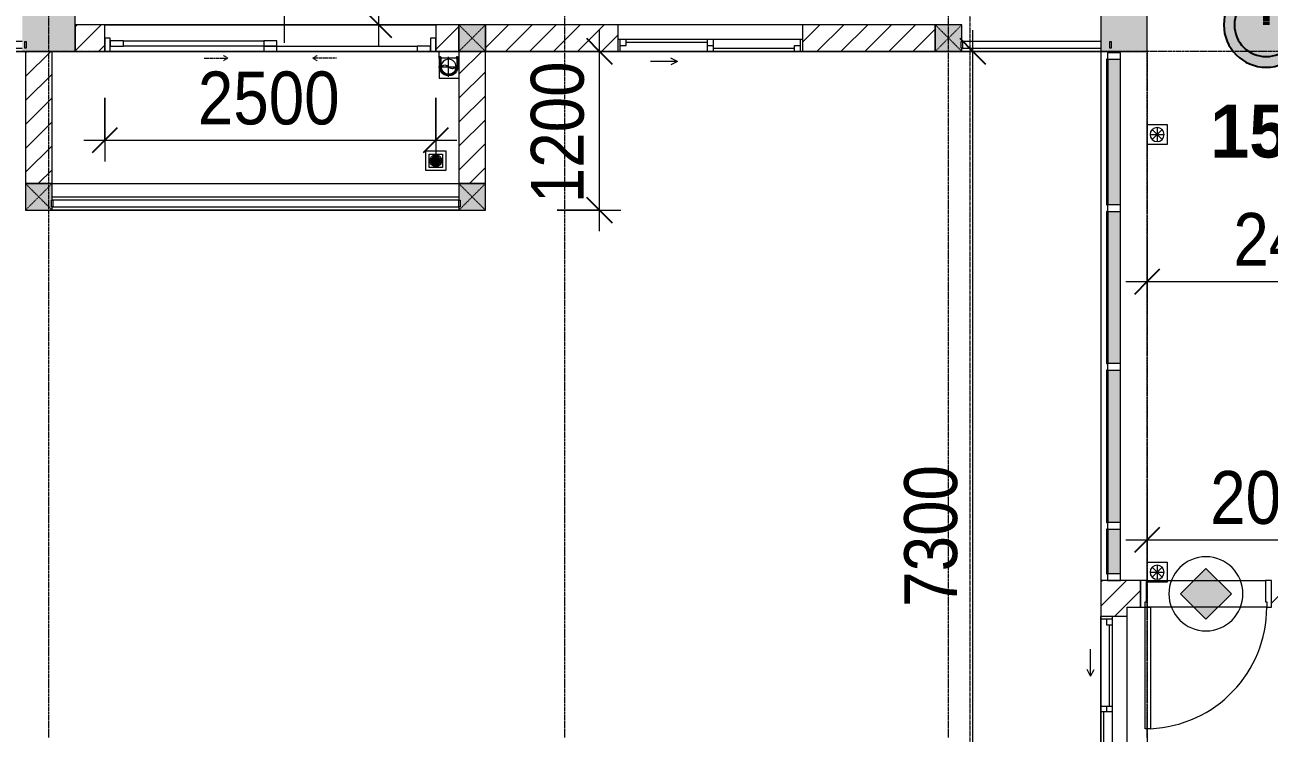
# Model space of a CAD drawing. Header units: millimetres. Extents: x 962 to 239635, y -15958 to 82755.
# Drawn here: x 169723 to 179126, y 19384 to 24737 of the extents above; entities that cross this region are included whole.
import ezdxf

# ---------------------------------------------------------------- set-up
doc = ezdxf.new("R2010")
doc.units = ezdxf.units.MM
for name, pattern in [('1 NÉT CALL OUT', [6, 3, -3]), ('Dash', [6, 3, -3]), ('Dash 1_8_', [6.35, 3.175, -3.175]), ('Dash Dot 3_16_', [7.9375, 4.7625, -1.5875, 0, -1.5875]), ('Grid Line', [22.225, 12.7, -3.175, 3.175, -3.175]), ('IMPORT-CENTER _2_', [40.64, 25.4, -5.08, 5.08, -5.08])]:
    doc.linetypes.add(name, pattern=pattern)
for name, color, linetype, lineweight in [('0-1', 7, 'Continuous', 5), ('A-ANNO-DIMS', 211, 'Continuous', 9), ('A-ANNO-DIMS-160', 211, 'Continuous', 9), ('A-ANNO-NOTE', 131, 'Continuous', 9), ('A-ANNO-NOTE-1', 131, 'Continuous', 25), ('A-AREA', 32, 'Dash 1_8_', 9), ('A-DETL-3', 90, '1 NÉT CALL OUT', 100), ('A-DETL-GENF-2', 1, 'Continuous', 9), ('A-DOOR', 31, 'Continuous', 9), ('A-DOOR-4', 1, 'Continuous', 9), ('A-DOOR-FRAM', 31, 'Continuous', 9), ('A-DOOR-FRAM-1', 1, 'Continuous', 9), ('A-DOOR-HDLN', 31, 'Dash', 9), ('A-DOOR-IDEN', 31, 'Continuous', 9), ('A-FLOR', 192, 'Continuous', 9), ('A-FLOR-1', 250, 'Continuous', 9), ('A-FLOR-2', 9, 'Continuous', 9), ('A-FLOR-HRAL', 11, 'Continuous', 9), ('A-FLOR-HRAL-1', 254, 'Continuous', 9), ('A-FLOR-HRAL-2', 9, 'Continuous', 9), ('A-GLAZ', 151, 'Continuous', 9), ('A-GLAZ-CURT', 52, 'Continuous', 9), ('A-GLAZ-CWMG', 51, 'Continuous', 9), ('A-GLAZ-CWMG-1', 51, 'Continuous', 18), ('A-WALL', 113, 'Continuous', 9), ('A-WALL-2', 9, 'Continuous', 9), ('A-WALL-3', 113, 'Continuous', 18), ('A-WALL-PATT-2', 111, 'Continuous', 9), ('G-ANNO-SYMB-1', 111, 'Dash Dot 3_16_', 18), ('G-ANNO-TEXT-2', 142, 'Continuous', 9), ('G-IMPT', 8, 'Continuous', 9), ('G-IMPT-2', 8, 'IMPORT-CENTER _2_', 9), ('M-EQPM', 50, 'Continuous', 9), ('S-COLS', 52, 'Continuous', 9), ('S-COLS-1', 52, 'Continuous', 5), ('S-COLS-2', 7, 'Continuous', 18), ('S-COLS-5', 52, 'Dash', 9), ('S-COLS-6', 52, 'Continuous', 18), ('S-COLS-HDLN', 52, 'Dash', 9), ('S-GRID-1', 1, 'Grid Line', 9)]:
    doc.layers.add(name, color=color, linetype=linetype, lineweight=lineweight)
doc.styles.add('Arial_13', font='arial_0.ttf', dxfattribs={"width": 0.95, "height": 400})
doc.styles.add('UTM Avo', font='UTM Avo.ttf', dxfattribs={"width": 0.9, "height": 400})
doc.dimstyles.new('1_Dim_chi_tiet_2_5', dxfattribs={"dimscale": 304.8, "dimtxt": 399.720379, "dimasz": 0.629921, "dimexe": 0.524934, "dimexo": 0.0625, "dimgap": 0.052493, "dimtad": 1, "dimdec": 0, "dimrnd": 5, "dimzin": 0, "dimdsep": 46, "dimtxsty": 'UTM Avo', "dimblk1": 'OBLIQUE', "dimblk2": 'OBLIQUE', "dimsah": 1, "dimcen": 0.09, "dimdle": 0.524934, "dimazin": 0, "dimtfac": 1, "dimtdec": 4, "dimtix": 1, "dimtmove": 0, "dimatfit": 3, "dimfxl": 1.049869, "dimfxlon": 1, "dimtvp": 1, "dimtolj": 1, "dimtzin": 0, "dimarcsym": 2})
doc.dimstyles.new('1_Dim_chi_tiet_2_5_1', dxfattribs={"dimscale": 304.8, "dimtxt": 399.720379, "dimasz": 0.629921, "dimexe": 0.524934, "dimexo": 0.0625, "dimgap": 0.052493, "dimtad": 1, "dimdec": 0, "dimrnd": 5, "dimzin": 0, "dimdsep": 46, "dimtxsty": 'UTM Avo', "dimblk1": 'OBLIQUE', "dimblk2": 'OBLIQUE', "dimsah": 1, "dimcen": 0.09, "dimdle": 0.524934, "dimazin": 0, "dimtfac": 1, "dimtdec": 4, "dimtix": 1, "dimtmove": 0, "dimatfit": 3, "dimfxl": 1.049869, "dimfxlon": 1, "dimtvp": 1, "dimtolj": 1, "dimtzin": 0, "dimarcsym": 2})
pattern_1 = [(45, (61750.9, 0), (-90.50967, 90.50967), [])]

# ---------------------------------------------------------------- blocks, each defined once
blk = doc.blocks.new('NCV_TKTC_KET CAU_rvt-1-TKCS_MB TẦNG 2')
at = {"layer": 'S-COLS-1'}
h = blk.add_hatch(color=256, dxfattribs=at)
h.paths.add_polyline_path([(116452.6, 24536.9), (116452.6, 25836.9), (116102.6, 25836.9), (116102.6, 24536.9), (116182.6, 24536.9)])
h.paths.add_polyline_path([(116172.6, 24561.9), (116172.6, 24611.9), (116182.6, 24611.9), (116182.6, 24561.9)])
h = blk.add_hatch(color=256, dxfattribs=at)
h.paths.add_polyline_path([(108352.6, 24536.9), (108352.6, 25436.9), (107952.6, 25436.9), (107952.6, 24536.9), (107982.6, 24536.9)])
h.paths.add_polyline_path([(107982.6, 24561.9), (107972.6, 24561.9), (107972.6, 24611.9), (107982.6, 24611.9)])
at = {"layer": 'A-FLOR-1'}
for p, q in [((106852.6, 24535.3), (107977.6, 24535.3)), ((108177.6, 24535.2), (111252.6, 24535.2)), ((111452.6, 24535.2), (115052.6, 24535.2)), ((115052.6, 24535.3), (116102.6, 24535.3)), ((108177.6, 23336.9), (111252.6, 23336.9))]:
    blk.add_line(p, q, dxfattribs=at)
at = {"layer": 'S-COLS-2'}
for p, q in [((116102.6, 25836.9), (116102.6, 24536.9)), ((116452.6, 24536.9), (116452.6, 25836.9)), ((108352.6, 24536.9), (108352.6, 25436.9)), ((107952.6, 24536.9), (108352.6, 24536.9)), ((116102.6, 24536.9), (116452.6, 24536.9))]:
    blk.add_line(p, q, dxfattribs=at)
blk = doc.blocks.new('Railing - 50 x 10mm-901205-TKCS_MB TẦNG 2')
at = {"layer": 'A-FLOR-HRAL-2'}
for p, q in [((25, 5), (-25, 5)), ((-25, 5), (-25, -5)), ((25, -5), (25, 5)), ((-25, -5), (25, -5))]:
    blk.add_line(p, q, dxfattribs=at)
blk = doc.blocks.new('Railing - Railing-883257-TKCS_MB TẦNG 2')
at = {"layer": 'A-FLOR-HRAL-2'}
for p, q in [((85044.1, 15351.2), (83949.1, 15351.2)), ((83949.1, 15301.2), (85044.1, 15301.2))]:
    blk.add_line(p, q, dxfattribs=at)
at = {"extrusion": (0, 0, -1), "zscale": -1, "rotation": 90.00000000000072}
for p in [(-83944.1, 15326.2), (-85069.1, 15326.2)]:
    blk.add_blockref('Railing - 50 x 10mm-901205-TKCS_MB TẦNG 2', p, dxfattribs=at)
blk = doc.blocks.new('Railing - Railing-1004666-TKCS_MB TẦNG 2')
at = {"layer": 'A-FLOR-HRAL-2'}
for p, q in [((93194.1, 15351.2), (92149.1, 15351.2)), ((92149.1, 15301.2), (93194.1, 15301.2))]:
    blk.add_line(p, q, dxfattribs=at)
at = {"extrusion": (0, 0, -1), "zscale": -1, "rotation": 89.99999999999962}
for p in [(-92144.1, 15326.2), (-93269.1, 15326.2)]:
    blk.add_blockref('Railing - 50 x 10mm-901205-TKCS_MB TẦNG 2', p, dxfattribs=at)
blk = doc.blocks.new('NCV_TKTC_TANG 2_rvt-1-TKCS_MB TẦNG 2')
at = {"layer": 'A-FLOR-2'}
for p, q in [((108577.6, 24736.9), (111077.6, 24736.9)), ((111077.6, 24736.9), (108577.6, 24736.9)), ((108617.6, 24536.9), (109777.6, 24536.9)), ((108177.6, 23536.9), (111252.6, 23536.9))]:
    blk.add_line(p, q, dxfattribs=at)
at = {"layer": 'A-WALL-2'}
blk.add_line((116102.6, 24536.9), (115052.6, 24536.9), dxfattribs=at)
at = {"layer": 'A-FLOR-HRAL-1'}
for name in ['Railing - Railing-883257-TKCS_MB TẦNG 2', 'Railing - Railing-1004666-TKCS_MB TẦNG 2']:
    blk.add_blockref(name, (22908.5, 9260.7), dxfattribs=at)
blk = doc.blocks.new('1_FAMILY RVT - W01-WxH 1400x1400xmm-389822-TKCS_MB TẦNG 2')
at = {"layer": 'A-GLAZ'}
for p, q in [((248.4, 172.39), (299.2, 197.79)), ((-700, 96.19), (-700, -103.81)), ((700, 96.19), (-700, 96.19)), ((-700, 96.19), (-636.5, 96.19)), ((-680.95, 96.19), (-680.95, 7.29)), ((-636.5, 96.19), (-22.225, 96.19)), ((-636.5, 96.19), (-636.5, 51.74)), ((-22.225, 7.29), (-22.225, 96.19)), ((-22.225, 96.19), (22.225, 96.19)), ((22.225, 96.19), (680.95, 96.19)), ((22.225, 96.19), (22.225, 7.29)), ((248.4, 172.39), (299.2, 146.99)), ((248.4, 172.39), (451.6, 172.39)), ((680.95, 96.19), (700, 96.19)), ((680.95, 96.19), (680.95, 7.29)), ((700, -103.81), (700, 96.19)), ((-700, 7.29), (-680.95, 7.29)), ((-636.5, 51.74), (-680.95, 51.74)), ((-680.95, 7.29), (-22.225, 7.29)), ((-636.5, 73.965), (-22.225, 73.965)), ((22.225, 51.74), (-22.225, 51.74)), ((-22.225, 7.29), (22.225, 7.29)), ((22.225, 29.515), (636.5, 29.515)), ((22.225, 7.29), (636.5, 7.29)), ((636.5, 51.74), (636.5, 7.29)), ((680.95, 51.74), (636.5, 51.74)), ((636.5, 7.29), (700, 7.29)), ((-700, -103.81), (700, -103.81))]:
    blk.add_line(p, q, dxfattribs=at)
blk = doc.blocks.new('DEG_02-DEG_03 - DEG_02-2500x2400mm-CỬA ĐI 02 CÁNH TRƯỢT-625766-TKCS_MB TẦNG 2')
at = {"layer": 'A-DOOR'}
for p, q in [((-1110, 100), (-1210, 100)), ((-1210, 100), (-1210, 60)), ((-1110, 60), (-1110, 100)), ((-1110, 100), (-50, 100)), ((50, 100), (-50, 100)), ((-50, 100), (-50, 60)), ((50, 60), (50, 100)), ((-1210, 60), (-1110, 60)), ((-50, 60), (-1110, 60)), ((50, 60), (-50, 60)), ((-50, 60), (-50, 20)), ((-50, 60), (50, 60)), ((-50, 20), (50, 20)), ((50, 20), (50, 60)), ((50, 60), (1110, 60)), ((1110, 20), (50, 20)), ((1210, 60), (1110, 60)), ((1110, 60), (1110, 20)), ((1110, 20), (1210, 20)), ((1210, 20), (1210, 60))]:
    blk.add_line(p, q, dxfattribs=at)
at = {"layer": 'A-DOOR-FRAM'}
for p, q in [((-1210, 100), (-1250, 100)), ((-1250, 100), (-1250, 0)), ((-1210, 0), (-1210, 100)), ((1250, 100), (1210, 100)), ((1210, 100), (1210, 0)), ((1250, 0), (1250, 100)), ((-1250, 0), (-1210, 0)), ((1210, 0), (1250, 0))]:
    blk.add_line(p, q, dxfattribs=at)
at = {"layer": 'A-DOOR-HDLN'}
for p, q in [((-500.4, 151.1), (-320.4, 151.1)), ((-320.4, 151.1), (-355, 171.1)), ((-320.4, 151.1), (-355, 131.1)), ((320.4, 151.1), (355, 171.1)), ((320.4, 151.1), (355, 131.1)), ((500.4, 151.1), (320.4, 151.1))]:
    blk.add_line(p, q, dxfattribs=at)
blk = doc.blocks.new('Railing - 50 x 10mm-1251311-TKCS_MB TẦNG 2')
at = {"layer": 'A-FLOR-HRAL'}
for p, q in [((25, 5), (-25, 5)), ((-25, 5), (-25, -5)), ((25, -5), (25, 5)), ((-25, -5), (25, -5))]:
    blk.add_line(p, q, dxfattribs=at)
blk = doc.blocks.new('Railing - Railing-1267801-TKCS_MB TẦNG 2')
at = {"layer": 'A-FLOR-HRAL'}
for p, q in [((111252.5, 23412.4), (108182.6, 23412.4)), ((108182.6, 23362.4), (111252.5, 23362.4))]:
    blk.add_line(p, q, dxfattribs=at)
at = {"extrusion": (0, 0, -1), "zscale": -1, "rotation": 90}
for p in [(-108177.6, 23387.4), (-111257.5, 23387.4)]:
    blk.add_blockref('Railing - 50 x 10mm-1251311-TKCS_MB TẦNG 2', p, dxfattribs=at)
blk = doc.blocks.new('System Panel - Glazed-1453213-TKCS_MB TẦNG 2')
at = {"layer": 'A-GLAZ-CURT'}
for p, q in [((550, 6), (-550, 6)), ((-550, 6), (-550, -6)), ((550, -6), (550, 6)), ((-550, -6), (550, -6))]:
    blk.add_line(p, q, dxfattribs=at)
blk = doc.blocks.new('System Panel - Glazed-1286806-TKCS_MB TẦNG 2')
at = {"layer": 'A-GLAZ-CURT'}
for p, q in [((575, 6), (-575, 6)), ((-575, 6), (-575, -6)), ((575, -6), (575, 6)), ((-575, -6), (575, -6))]:
    blk.add_line(p, q, dxfattribs=at)
blk = doc.blocks.new('System Panel - Glazed-4731533-TKCS_MB TẦNG 2')
at = {"layer": 'A-GLAZ-CURT'}
for p, q in [((170, 6), (-170, 6)), ((-170, 6), (-170, -6)), ((170, -6), (170, 6)), ((-170, -6), (170, -6))]:
    blk.add_line(p, q, dxfattribs=at)
blk = doc.blocks.new('Rectangular Mullion - 50 x 100mm-1453209-TKCS_MB TẦNG 2')
at = {"layer": 'A-GLAZ-CWMG'}
blk.add_hatch(color=256, dxfattribs=at).paths.add_polyline_path([(116252.6, 23376.9), (116252.6, 24476.9), (116158.6, 24476.9), (116158.6, 23376.9)])
blk.add_line((116252.6, 23376.9), (116252.6, 24476.9), dxfattribs=at)
blk = doc.blocks.new('Rectangular Mullion - 50 x 100mm-1286802-TKCS_MB TẦNG 2')
at = {"layer": 'A-GLAZ-CWMG'}
blk.add_hatch(color=256, dxfattribs=at).paths.add_polyline_path([(44796.6, 21786.9), (44796.6, 22936.9), (44702.6, 22936.9), (44702.6, 21786.9)])
blk.add_line((44702.6, 22936.9), (44702.6, 21786.9), dxfattribs=at)
blk = doc.blocks.new('Rectangular Mullion - 50 x 100mm-4731531-TKCS_MB TẦNG 2')
at = {"layer": 'A-GLAZ-CWMG'}
blk.add_hatch(color=256, dxfattribs=at).paths.add_polyline_path([(116252.6, 20586.9), (116252.6, 20926.9), (116158.6, 20926.9), (116158.6, 20586.9)])
blk.add_line((116252.6, 20586.9), (116252.6, 20926.9), dxfattribs=at)
blk = doc.blocks.new('Rectangular Mullion - 50 x 100mm-1286808-TKCS_MB TẦNG 2')
at = {"layer": 'A-GLAZ-CWMG-1'}
for p, q in [((-50, 0), (0, 0)), ((-50, -100), (-50, 0)), ((0, 0), (0, -100)), ((0, -100), (-50, -100))]:
    blk.add_line(p, q, dxfattribs=at)
blk = doc.blocks.new('Rectangular Mullion - 50 x 100mm-1286811-TKCS_MB TẦNG 2')
at = {"layer": 'A-GLAZ-CWMG-1'}
for p, q in [((0, 0), (-50, 0)), ((-50, 0), (-50, -100)), ((0, -100), (0, 0)), ((-50, -100), (0, -100))]:
    blk.add_line(p, q, dxfattribs=at)
blk = doc.blocks.new('Rectangular Mullion - 50 x 100mm-1286804-TKCS_MB TẦNG 2')
at = {"layer": 'A-GLAZ-CWMG-1'}
for p, q in [((-25, 0), (25, 0)), ((-25, -100), (-25, 0)), ((25, 0), (25, -100)), ((25, -100), (-25, -100))]:
    blk.add_line(p, q, dxfattribs=at)
blk = doc.blocks.new('TKTC_XREF_251221_MB TANG 2-7 - TKTC_XREF_260130_MB TANG 2-5_dwg_$cc-4746805-TKCS_MB TẦNG 2')
at = {"layer": 'G-IMPT-2'}
for p, q in [((-0.673, 0), (0.673, 0)), ((0, -0.673), (0, 0.673))]:
    blk.add_line(p, q, dxfattribs=at)
at = {"layer": 'M-EQPM'}
blk.add_circle((0, 0), 0.5, dxfattribs=at)
for centre, radius, start, end in [((0, 0), 0.5, 90, 270), ((0.188, 0.25), 0.313, 126.8699, 233.1301), ((-0.188, -0.25), 0.313, 306.8699, 53.1301)]:
    blk.add_arc(centre, radius, start, end, dxfattribs=at)
blk = doc.blocks.new('TKTC_XREF_251221_MB TANG 2-7 - TKTC_XREF_260130_MB TANG 2-5_dwg_CUM U_DN100-4746799-TKCS_MB TẦNG 2')
at = {"layer": 'G-IMPT'}
blk.add_hatch(color=256, dxfattribs=at).paths.add_polyline_path([(0, 61), (15.8, 58.9), (30.5, 52.8), (43.1, 43.1), (52.8, 30.5), (58.9, 15.8), (61, 0), (58.9, -15.8), (52.8, -30.5), (43.1, -43.1), (30.5, -52.8), (15.8, -58.9), (0, -61), (0, -57), (14.8, -55.1), (28.5, -49.4), (40.3, -40.3), (49.4, -28.5), (55.1, -14.8), (57, 0), (55.1, 14.8), (49.4, 28.5), (40.3, 40.3), (28.5, 49.4), (14.8, 55.1), (0, 57)])
for p, q in [((-79.1, 66.6), (-79.1, 63.4)), ((-76.6, 66.6), (-76.6, 63.4)), ((-74.6, 66.6), (-74.6, 63.4)), ((-72.7, 69.3), (-72.7, 60.7)), ((-66.9, 67.9), (-71.7, 67.9)), ((-66.9, 62.1), (-71.7, 62.1)), ((-65, 69), (0, 69)), ((-79.1, -63.4), (-79.1, -66.6)), ((-76.6, -63.4), (-76.6, -66.6)), ((-74.6, -63.4), (-74.6, -66.6)), ((-72.7, -60.7), (-72.7, -69.3)), ((-66.9, -62.1), (-71.7, -62.1)), ((-66.9, -67.9), (-71.7, -67.9)), ((-65, -69), (0, -69))]:
    blk.add_line(p, q, dxfattribs=at)
at = {"layer": 'G-IMPT', "flags": 128}
for points in [[(-72.7, 67.6), (-78.1, 67.6), (-78.1, 62.4), (-72.7, 62.4)], [(-71.7, 59.2), (-66.9, 59.2), (-66.9, 70.8), (-71.7, 70.8)], [(-66.9, 70.8), (-66.9, 72.7), (-65, 72.7), (-65, 57.3), (-66.9, 57.3), (-66.9, 59.2)], [(-65, 61), (0, 61), (0, 57)], [(-72.7, -62.4), (-78.1, -62.4), (-78.1, -67.6), (-72.7, -67.6)], [(-71.7, -70.8), (-66.9, -70.8), (-66.9, -59.2), (-71.7, -59.2)], [(-66.9, -59.2), (-66.9, -57.3), (-65, -57.3), (-65, -72.7), (-66.9, -72.7), (-66.9, -70.8)], [(-65, -61), (0, -61), (0, -57)]]:
    blk.add_lwpolyline(points, dxfattribs=at)
at = {"layer": 'G-IMPT'}
for centre, radius, start, end in [((-78.1, 66.6), 0.96, 90, 180), ((-78.1, 63.4), 0.96, 180, 270), ((-71.1, 69.3), 1.56, 112.61986, 247.38014), ((-67.9, 65), 4.8, 143.1301, 216.8699), ((-71.1, 60.7), 1.56, 112.61986, 247.38014), ((0, 0), 69, 270, 90), ((0, 0), 61, 270, 90), ((0, 0), 57, 270, 90), ((-78.1, -63.4), 0.96, 90, 180), ((-78.1, -66.6), 0.96, 180, 270), ((-71.1, -60.7), 1.56, 112.61986, 247.38014), ((-67.9, -65), 4.8, 143.1301, 216.8699), ((-71.1, -69.3), 1.56, 112.61986, 247.38014)]:
    blk.add_arc(centre, radius, start, end, dxfattribs=at)
blk = doc.blocks.new('TKTC_XREF_251221_MB TANG 2-7 - TKTC_XREF_260130_MB TANG 2-5_dwg_THU NUOC - THU NUOC-444531-TKCS_MB TẦNG 1-4746810-TKCS_MB TẦNG 2')
at = {"layer": 'G-IMPT'}
for p, q in [((-23.3, 10.8), (40.9, 10.8)), ((40.9, 4.8), (-23.3, 4.8)), ((-11, 23.3), (28.5, 23.3)), ((28.5, 17.3), (-11, 17.3)), ((-1.1, 35.6), (18.5, 35.6)), ((18.5, 29.6), (-1.1, 29.6)), ((-23.3, -13.6), (40.9, -13.6)), ((40.9, -19.6), (-23.3, -19.6)), ((-11, -26.1), (28.5, -26.1)), ((28.5, -32.1), (-11, -32.1)), ((-1.1, -38.5), (18.5, -38.5)), ((18.5, -44.5), (-1.1, -44.5))]:
    blk.add_line(p, q, dxfattribs=at)
at = {"layer": 'G-IMPT', "flags": 128}
for points in [[(83.7, -79.4), (83.7, 70.6), (-66.3, 70.6), (-66.3, -79.4)], [(58.7, -54.4), (58.7, 45.6), (-41.3, 45.6), (-41.3, -54.4)]]:
    blk.add_lwpolyline(points, close=True, dxfattribs=at)
for points in [[(-23.3, -1.2), (0.7, -1.2), (0.7, -7.2), (-23.3, -7.2)], [(40.9, -7.2), (16.7, -7.2), (16.7, -1.2), (40.9, -1.2)]]:
    blk.add_lwpolyline(points, dxfattribs=at)
at = {"layer": 'G-IMPT'}
for centre, radius, start, end in [((8.7, -4.4), 45, 360, 180), ((8.7, -4.4), 45, 360, 180), ((-23.3, 7.8), 3, 90, 270), ((-11, 20.3), 3, 90, 270), ((-1.1, 32.6), 3, 90, 270), ((18.5, 32.6), 3, 270, 90), ((28.5, 20.3), 3, 270, 90), ((40.9, 7.8), 3, 270, 90), ((8.7, -4.4), 45, 180, 360), ((8.7, -4.4), 45, 180, 360), ((-23.3, -4.2), 3, 90, 270), ((-23.3, -16.6), 3, 90, 270), ((-11, -29.1), 3, 90, 270), ((-1.1, -41.5), 3, 90, 270), ((18.5, -41.5), 3, 270, 90), ((28.5, -29.1), 3, 270, 90), ((40.9, -4.2), 3, 270, 90), ((40.9, -16.6), 3, 270, 90)]:
    blk.add_arc(centre, radius, start, end, dxfattribs=at)
blk = doc.blocks.new('TKTC_XREF_251221_MB TANG 2-7 - TKTC_XREF_260130_MB TANG 2-5_dwg_FD-4746794-TKCS_MB TẦNG 2')
at = {"layer": 'G-IMPT', "flags": 128}
blk.add_lwpolyline([(-75, -75), (75, -75), (75, 75), (-75, 75)], close=True, dxfattribs=at)
at = {"layer": 'G-IMPT'}
blk.add_circle((0, 0), 53.3, dxfattribs=at)
at = {"layer": 'M-EQPM'}
for p, q in [((53.3, 0), (-53.3, 0)), ((-37.7, 37.7), (37.7, -37.7)), ((37.7, 37.7), (-37.7, -37.7)), ((0, 53.3), (0, -53.3))]:
    blk.add_line(p, q, dxfattribs=at)
blk = doc.blocks.new('TKTC_XREF_251221_MB TANG 2-7 - TKTC_XREF_251221_MB TANG 2-7-2039446-TKCS_MB TẦNG 2')
at = {"layer": 'M-EQPM'}
for p, q in [((77450.2, 7248.2), (77450.6, 7298)), ((77600, 7248.2), (77450.2, 7248.2)), ((77600, 7248.1), (77450.5, 7248.1)), ((77450.5, 7248.1), (77450.5, 7098.4)), ((77450.6, 7298), (77600, 7298)), ((82450, 7300), (82450, 3300)), ((77450.5, 7098.4), (77600, 7098.4))]:
    blk.add_line(p, q, dxfattribs=at)
at = {"extrusion": (0, 0, -1)}
for name, p, xscale, yscale, zscale, rotation in [('TKTC_XREF_251221_MB TANG 2-7 - TKTC_XREF_260130_MB TANG 2-5_dwg_$cc-4746805-TKCS_MB TẦNG 2', (-77522, 7183.2), 113.7150000000073, 113.7150000000073, -113.7150000000073, 89.99900866374671), ('TKTC_XREF_251221_MB TANG 2-7 - TKTC_XREF_260130_MB TANG 2-5_dwg_CUM U_DN100-4746799-TKCS_MB TẦNG 2', (-77522.9, 7183.2), 0.9975000000000007, 0.9975000000000007, -0.9975000000000008, 270.0009913382951)]:
    blk.add_blockref(name, p, dxfattribs=dict(at, xscale=xscale, yscale=yscale, zscale=zscale, rotation=rotation))
at = {"extrusion": (0, 0, -1), "zscale": -1}
for name, p in [('TKTC_XREF_251221_MB TANG 2-7 - TKTC_XREF_260130_MB TANG 2-5_dwg_FD-4746794-TKCS_MB TẦNG 2', (-82876, 6671.5)), ('TKTC_XREF_251221_MB TANG 2-7 - TKTC_XREF_260130_MB TANG 2-5_dwg_THU NUOC - THU NUOC-444531-TKCS_MB TẦNG 1-4746810-TKCS_MB TẦNG 2', (-77434.2, 6477.7)), ('TKTC_XREF_251221_MB TANG 2-7 - TKTC_XREF_260130_MB TANG 2-5_dwg_FD-4746794-TKCS_MB TẦNG 2', (-82876, 3363.2))]:
    blk.add_blockref(name, p, dxfattribs=at)
blk = doc.blocks.new('G1_SOF - BO TRU - 200x200-3052400-TKCS_MB TẦNG 2')
at = {"layer": 'S-COLS-HDLN'}
for p, q in [((-100, 100), (100, -100)), ((100, 100), (-100, -100))]:
    blk.add_line(p, q, dxfattribs=at)
blk = doc.blocks.new('FD_04 - FD_04-900x2200mm-700241-TKCS_MB TẦNG 2')
at = {"layer": 'A-DETL-GENF-2'}
for p, q in [((420, 100), (420, 1020)), ((420, 1020), (460, 1020)), ((460, 1020), (460, 100)), ((460, 100), (420, 100))]:
    blk.add_line(p, q, dxfattribs=at)
blk.add_arc((460, 100), 920, 92.49191, 180, dxfattribs=at)
at = {"layer": 'A-DOOR-FRAM-1'}
for p, q in [((-460, 100), (-495, 100)), ((-495, 100), (-495, -100)), ((-460, 60), (-460, 100)), ((495, 100), (460, 100)), ((460, 100), (460, 60)), ((495, -100), (495, 100)), ((-450, 60), (-460, 60)), ((-450, -100), (-450, 60)), ((460, 60), (450, 60)), ((450, 60), (450, -100)), ((-495, -100), (-450, -100)), ((450, -100), (495, -100))]:
    blk.add_line(p, q, dxfattribs=at)
blk = doc.blocks.new('DIMBLOCK37-TKCS_MB TẦNG 2')
at = {"layer": 'A-ANNO-DIMS-160'}
for p, q in [((176887.8, 17076.9), (176887.8, 24696.9)), ((176567.8, 24536.9), (177047.8, 24536.9)), ((176887.8, 24536.9), (176567.8, 24536.9)), ((176567.8, 17236.9), (177047.8, 17236.9)), ((176887.8, 17236.9), (176567.8, 17236.9))]:
    blk.add_line(p, q, dxfattribs=at)
at = {"layer": 'A-ANNO-DIMS-160', "lineweight": 25}
for p, q in [((176887.8, 24536.9), (176791.8, 24632.9)), ((176887.8, 24536.9), (176983.8, 24440.9)), ((176887.8, 17236.9), (176791.8, 17332.9)), ((176887.8, 17236.9), (176983.8, 17140.9))]:
    blk.add_line(p, q, dxfattribs=at)
at = {"layer": 'A-ANNO-DIMS-160', "color": 0, "insert": (176368.2, 20339.2), "char_height": 400, "width": 1314.636, "attachment_point": 1, "rotation": 90, "line_spacing_factor": 1.110334, "style": 'UTM Avo'}
blk.add_mtext('7300', dxfattribs=at)
blk = doc.blocks.new('_Oblique')
at = {"color": 0, "linetype": 'ByBlock', "lineweight": -2}
blk.add_line((-0.5, -0.5), (0.5, 0.5), dxfattribs=at)
blk = doc.blocks.new('DIMBLOCK38-TKCS_MB TẦNG 2')
at = {"layer": 'A-ANNO-DIMS-160'}
for p, q in [((174066.5, 23177.4), (174066.5, 24696.9)), ((173746.5, 24536.9), (174226.5, 24536.9)), ((174066.5, 24536.9), (173746.5, 24536.9)), ((173746.5, 23337.4), (174226.5, 23337.4)), ((174066.5, 23337.4), (173746.5, 23337.4))]:
    blk.add_line(p, q, dxfattribs=at)
at = {"layer": 'A-ANNO-DIMS-160', "lineweight": 25}
for p, q in [((174066.5, 24536.9), (173970.5, 24632.9)), ((174066.5, 24536.9), (174162.5, 24440.9)), ((174066.5, 23337.4), (173970.5, 23433.4)), ((174066.5, 23337.4), (174162.5, 23241.4))]:
    blk.add_line(p, q, dxfattribs=at)
at = {"layer": 'A-ANNO-DIMS-160', "color": 0, "insert": (173546.9, 23389.4), "char_height": 400, "width": 1314.636, "attachment_point": 1, "rotation": 90, "line_spacing_factor": 1.110334, "style": 'UTM Avo'}
blk.add_mtext('1200', dxfattribs=at)
blk = doc.blocks.new('HDNDCT_DIEM THOAT HIEM XA NHAT - HDNDCT_DIEM THOAT HIEM XA NHAT-2431632-TKCS_MB TẦNG 2')
at = {"layer": 'A-ANNO-NOTE'}
h = blk.add_hatch(color=256, dxfattribs=at)
edge = h.paths.add_edge_path()
edge.add_arc((0, 0), 2, 0, 180)
edge.add_arc((0, 0), 2, 180, 360)
edge = h.paths.add_edge_path()
edge.add_arc((0, 0), 1.5, 180, 360)
edge.add_arc((0, 0), 1.5, 360, 540)
h = blk.add_hatch(color=256, dxfattribs=at)
edge = h.paths.add_edge_path()
edge.add_arc((0, 0), 1.5, 0, 180)
edge.add_arc((0, 0), 1.5, 180, 360)
at = {"layer": 'A-ANNO-NOTE-1'}
for radius, start, end in [(2, 0, 180), (1.5, 0, 180), (1.5, 0, 180), (1.5, 180, 360), (2, 180, 360), (1.5, 180, 360)]:
    blk.add_arc((0, 0), radius, start, end, dxfattribs=at)
blk = doc.blocks.new('DIMBLOCK102-TKCS_MB TẦNG 2')
at = {"layer": 'A-ANNO-DIMS-160'}
for p, q in [((170328.5, 24185), (170328.5, 23705)), ((170328.5, 23865), (170328.5, 24185)), ((172828.5, 24185), (172828.5, 23705)), ((172828.5, 23865), (172828.5, 24185)), ((170168.5, 23865), (172988.5, 23865))]:
    blk.add_line(p, q, dxfattribs=at)
at = {"layer": 'A-ANNO-DIMS-160', "lineweight": 25}
for p, q in [((170328.5, 23865), (170424.5, 23961)), ((172828.5, 23865), (172924.5, 23961)), ((170328.5, 23865), (170232.5, 23769)), ((172828.5, 23865), (172732.5, 23769))]:
    blk.add_line(p, q, dxfattribs=at)
at = {"layer": 'A-ANNO-DIMS-160', "color": 0, "insert": (171030.7, 24384.6), "char_height": 400, "width": 1314.636, "attachment_point": 1, "line_spacing_factor": 1.110334, "style": 'UTM Avo'}
blk.add_mtext('2500', dxfattribs=at)
blk = doc.blocks.new('DIMBLOCK238-TKCS_MB TẦNG 2')
at = {"layer": 'A-ANNO-DIMS-160'}
for p, q in [((178203.5, 21166), (178203.5, 20686)), ((178203.5, 20846), (178203.5, 21166)), ((180253.5, 20526), (180253.5, 21006)), ((178043.5, 20846), (180413.5, 20846)), ((180253.5, 20846), (180253.5, 20526))]:
    blk.add_line(p, q, dxfattribs=at)
at = {"layer": 'A-ANNO-DIMS-160', "lineweight": 25}
for p, q in [((178203.5, 20846), (178299.5, 20942)), ((180253.5, 20846), (180349.5, 20942)), ((178203.5, 20846), (178107.5, 20750)), ((180253.5, 20846), (180157.5, 20750))]:
    blk.add_line(p, q, dxfattribs=at)
at = {"layer": 'A-ANNO-DIMS-160', "color": 0, "insert": (178680.7, 21365.6), "char_height": 400, "width": 1314.636, "attachment_point": 1, "line_spacing_factor": 1.110334, "style": 'UTM Avo'}
blk.add_mtext('2050', dxfattribs=at)
blk = doc.blocks.new('DIMBLOCK239-TKCS_MB TẦNG 2')
at = {"layer": 'A-ANNO-DIMS-160'}
for p, q in [((178203.5, 23116.3), (178203.5, 22636.3)), ((178203.5, 22796.3), (178203.5, 23116.3)), ((180603.5, 23116.3), (180603.5, 22636.3)), ((180603.5, 22796.3), (180603.5, 23116.3)), ((178043.5, 22796.3), (180763.5, 22796.3))]:
    blk.add_line(p, q, dxfattribs=at)
at = {"layer": 'A-ANNO-DIMS-160', "lineweight": 25}
for p, q in [((178203.5, 22796.3), (178299.5, 22892.3)), ((180603.5, 22796.3), (180699.5, 22892.3)), ((178203.5, 22796.3), (178107.5, 22700.3)), ((180603.5, 22796.3), (180507.5, 22700.3))]:
    blk.add_line(p, q, dxfattribs=at)
at = {"layer": 'A-ANNO-DIMS-160', "color": 0, "insert": (178855.7, 23315.9), "char_height": 400, "width": 1314.636, "attachment_point": 1, "line_spacing_factor": 1.110334, "style": 'UTM Avo'}
blk.add_mtext('2400', dxfattribs=at)
blk = doc.blocks.new('DIMBLOCK292-TKCS_MB TẦNG 2')
at = {"layer": 'A-ANNO-DIMS-160'}
for p, q in [((172398.1, 24576.9), (172398.1, 33496.9)), ((172078.1, 33336.9), (172558.1, 33336.9)), ((172398.1, 33336.9), (172078.1, 33336.9)), ((172078.1, 24736.9), (172558.1, 24736.9)), ((172398.1, 24736.9), (172078.1, 24736.9))]:
    blk.add_line(p, q, dxfattribs=at)
at = {"layer": 'A-ANNO-DIMS-160', "lineweight": 25}
for p, q in [((172398.1, 33336.9), (172302.1, 33432.9)), ((172398.1, 33336.9), (172494.1, 33240.9)), ((172398.1, 24736.9), (172302.1, 24832.9)), ((172398.1, 24736.9), (172494.1, 24640.9))]:
    blk.add_line(p, q, dxfattribs=at)
at = {"layer": 'A-ANNO-DIMS-160', "color": 0, "insert": (171878.5, 28489.2), "char_height": 400, "width": 1314.636, "attachment_point": 1, "rotation": 90, "line_spacing_factor": 1.110334, "style": 'UTM Avo'}
blk.add_mtext('8600', dxfattribs=at)
blk = doc.blocks.new('HDNDCT_GHI CHÚ CỬA CHỐNG CHÁY EI30 - HDNDCT_GHI CHÚ CỬA CHỐNG CHÁY EI30-2461928-TKCS_MB TẦNG 2')
at = {"layer": 'A-ANNO-NOTE'}
blk.add_hatch(color=256, dxfattribs=at).paths.add_polyline_path([(-1.2, 0), (0, 1.2), (1.2, 0), (0, -1.2)])
for p, q in [((0, 1.2), (-1.2, 0)), ((1.2, 0), (0, 1.2)), ((-1.2, 0), (0, -1.2)), ((0, -1.2), (1.2, 0))]:
    blk.add_line(p, q, dxfattribs=at)
for start, end in [(360, 180), (180, 360)]:
    blk.add_arc((0, 0), 1.75, start, end, dxfattribs=at)

msp = doc.modelspace()

# ---------------------------------------------------------------- hatches: boundary and pattern name
at = {"layer": 'A-WALL-PATT-2'}
h = msp.add_hatch(dxfattribs=at)
h.set_pattern_fill('FP_1', color=256, style=0, pattern_type=2)
h.set_pattern_definition(pattern_1)
h.paths.add_polyline_path([(173003.5, 24536.9), (173003.5, 24736.9), (172828.5, 24736.9), (172828.5, 24536.9)])
h.paths.add_polyline_path([(170103.5, 24536.9), (170328.5, 24536.9), (170328.5, 24736.9), (170103.5, 24736.9), (170103.5, 24675.5)])
h = msp.add_hatch(dxfattribs=at)
h.set_pattern_fill('FP_1', color=256, style=0, pattern_type=2)
h.set_pattern_definition(pattern_1)
h.paths.add_polyline_path([(176603.5, 24537.4), (176603.5, 24736.9), (175603.5, 24736.9), (175603.5, 24537.4)])
h.paths.add_polyline_path([(174203.5, 24537.4), (174203.5, 24736.9), (173203.5, 24736.9), (173203.5, 24537.4)])
h = msp.add_hatch(dxfattribs=at)
h.set_pattern_fill('FP_1', color=256, style=0, pattern_type=2)
h.set_pattern_definition(pattern_1)
h.paths.add_polyline_path([(169928.5, 23536.9), (169928.5, 24536.9), (169728.5, 24536.9), (169728.5, 23536.9)])
h = msp.add_hatch(dxfattribs=at)
h.set_pattern_fill('FP_1', color=256, style=0, pattern_type=2)
h.set_pattern_definition(pattern_1)
h.paths.add_polyline_path([(173203.5, 23536.9), (173203.5, 24536.9), (173003.5, 24536.9), (173003.5, 23536.9)])
h = msp.add_hatch(dxfattribs=at)
h.set_pattern_fill('FP_1', color=256, style=0, pattern_type=2)
h.set_pattern_definition(pattern_1)
h.paths.add_polyline_path([(179527.3, 20336.9), (180253.5, 20336.9), (180253.5, 20536.9), (179143.5, 20536.9), (179143.5, 20336.9)])
h.paths.add_polyline_path([(178053.5, 20336.9), (178153.5, 20336.9), (178153.5, 20536.9), (177853.5, 20536.9), (177853.5, 20336.9)])
h = msp.add_hatch(dxfattribs=at)
h.set_pattern_fill('FP_1', color=256, style=0, pattern_type=2)
h.set_pattern_definition(pattern_1)
h.paths.add_polyline_path([(177853.5, 17636.9), (178053.5, 17636.9), (178053.5, 18866.9), (177853.5, 18866.9)])
h.paths.add_polyline_path([(178053.5, 20266.9), (178053.5, 20336.9), (177853.5, 20336.9), (177853.5, 20266.9)])
at = {"layer": 'S-COLS-1'}
for points in [[(173203.5, 24536.9), (173203.5, 24736.9), (173003.5, 24736.9), (173003.5, 24536.9)], [(176803.5, 24536.9), (176803.5, 24561.9), (176798.5, 24561.9), (176798.5, 24611.9), (176803.5, 24611.9), (176803.5, 24736.9), (176603.5, 24736.9), (176603.5, 24536.9)], [(169923.5, 23336.9), (169928.5, 23336.9), (169928.5, 23362.4), (169923.5, 23362.4), (169923.5, 23412.4), (169928.5, 23412.4), (169928.5, 23536.9), (169728.5, 23536.9), (169728.5, 23336.9)], [(173013.4, 23336.9), (173203.5, 23336.9), (173203.5, 23536.9), (173003.5, 23536.9), (173003.5, 23412.4), (173013.4, 23412.4), (173013.4, 23362.4), (173003.5, 23362.4), (173003.5, 23336.9)]]:
    msp.add_hatch(color=256, dxfattribs=at).paths.add_polyline_path(points)

# ---------------------------------------------------------------- linework, layer by layer
at = {"layer": 'A-AREA'}
msp.add_line((178203.5, 24536.9), (178203.5, 17636.9), dxfattribs=at)
at = {"layer": 'A-DETL-3'}
msp.add_line((179103.5, 34537.4), (179103.5, 24736.9), dxfattribs=at)
at = {"layer": 'A-DOOR-IDEN'}
msp.add_line((171684.8, 24601.2), (171685.1, 24858.4), dxfattribs=at)
at = {"layer": 'A-FLOR'}
msp.add_line((177853.5, 24536.9), (177853.5, 20536.9), dxfattribs=at)
at = {"layer": 'A-WALL'}
for p, q in [((170328.5, 24736.9), (172828.5, 24736.9)), ((173003.5, 24536.9), (173003.5, 24736.9)), ((173203.5, 24736.9), (173203.5, 24537.4)), ((176603.5, 24537.4), (176603.5, 24736.9)), ((171528.5, 24536.9), (170368.5, 24536.9)), ((169728.5, 23536.9), (169928.5, 23536.9)), ((173003.5, 23536.9), (173203.5, 23536.9)), ((169928.5, 23437.4), (173003.5, 23437.4)), ((173003.5, 23337.4), (169928.5, 23337.4)), ((178198.5, 20536.9), (179098.5, 20536.9)), ((179108.5, 20336.9), (178188.5, 20336.9))]:
    msp.add_line(p, q, dxfattribs=at)
at = {"layer": 'A-WALL-3'}
for p, q in [((170328.5, 24736.9), (170103.5, 24736.9)), ((170103.5, 24736.9), (170103.5, 24536.9)), ((170328.5, 24536.9), (170328.5, 24736.9)), ((173003.5, 24736.9), (172828.5, 24736.9)), ((172828.5, 24736.9), (172828.5, 24536.9)), ((174203.5, 24736.9), (173203.5, 24736.9)), ((176603.5, 24736.9), (175603.5, 24736.9)), ((169928.5, 24536.9), (169728.5, 24536.9)), ((169728.5, 24536.9), (169728.5, 23536.9)), ((169928.5, 23536.9), (169928.5, 24536.9)), ((170103.5, 24536.9), (170328.5, 24536.9)), ((172828.5, 24536.9), (173003.5, 24536.9)), ((173003.5, 24536.9), (173003.5, 23536.9)), ((173203.5, 24536.9), (173003.5, 24536.9)), ((173203.5, 24537.4), (174203.5, 24537.4)), ((173203.5, 23536.9), (173203.5, 24536.9)), ((175603.5, 24537.4), (176603.5, 24537.4)), ((178153.5, 20536.9), (177853.5, 20536.9)), ((177853.5, 20536.9), (177853.5, 20266.9)), ((178153.5, 20336.9), (178153.5, 20536.9)), ((178053.5, 20266.9), (178053.5, 20336.9)), ((178053.5, 20336.9), (178153.5, 20336.9))]:
    msp.add_line(p, q, dxfattribs=at)
at = {"layer": 'G-ANNO-SYMB-1'}
msp.add_line((176863.5, 82373.8), (176863.5, 13547.9), dxfattribs=at)
at = {"layer": 'S-COLS'}
for p, q in [((173003.5, 24736.9), (173003.5, 24536.9)), ((173203.5, 24537.4), (173203.5, 24736.9)), ((176603.5, 24736.9), (176603.5, 24537.4)), ((169928.5, 23536.9), (169728.5, 23536.9)), ((173203.5, 23536.9), (173003.5, 23536.9))]:
    msp.add_line(p, q, dxfattribs=at)
at = {"layer": 'S-COLS-6'}
for p, q in [((173203.5, 24736.9), (173003.5, 24736.9)), ((176803.5, 24736.9), (176603.5, 24736.9)), ((176803.5, 24611.9), (176803.5, 24736.9)), ((176803.5, 24536.9), (176803.5, 24561.9)), ((173003.5, 24536.9), (173203.5, 24536.9)), ((173203.5, 24536.9), (173203.5, 24537.4)), ((176603.5, 24537.4), (176603.5, 24536.9)), ((176603.5, 24536.9), (176803.5, 24536.9)), ((169728.5, 23536.9), (169728.5, 23336.9)), ((169928.5, 23412.4), (169928.5, 23536.9)), ((173003.5, 23536.9), (173003.5, 23412.4)), ((173203.5, 23336.9), (173203.5, 23536.9)), ((169728.5, 23336.9), (169928.5, 23336.9)), ((169928.5, 23336.9), (169928.5, 23362.4)), ((173003.5, 23362.4), (173003.5, 23336.9)), ((173003.5, 23336.9), (173203.5, 23336.9))]:
    msp.add_line(p, q, dxfattribs=at)
at = {"layer": 'S-GRID-1'}
for p, q in [((169903.5, 19351.6), (169903.5, 76542.3)), ((173803.5, 19351.6), (173803.5, 76542.3)), ((176703.5, 19351.6), (176703.5, 76542.3)), ((178203.5, 19351.6), (178203.5, 76542.3)), ((189415.6, 24536.9), (96253.4, 24536.9))]:
    msp.add_line(p, q, dxfattribs=at)

# ---------------------------------------------------------------- block references
at = {"layer": '0-1'}
for name in ['NCV_TKTC_KET CAU_rvt-1-TKCS_MB TẦNG 2', 'NCV_TKTC_TANG 2_rvt-1-TKCS_MB TẦNG 2']:
    msp.add_blockref(name, (61750.9, 0), dxfattribs=at)
at = {"layer": 'A-ANNO-NOTE', "xscale": 160, "yscale": 160, "zscale": 160, "rotation": 180}
msp.add_blockref('HDNDCT_DIEM THOAT HIEM XA NHAT - HDNDCT_DIEM THOAT HIEM XA NHAT-2431632-TKCS_MB TẦNG 2', (179103.5, 24736.9), dxfattribs=at)
at = {"layer": 'A-ANNO-NOTE', "xscale": 160, "yscale": 160, "zscale": 160}
msp.add_blockref('HDNDCT_GHI CHÚ CỬA CHỐNG CHÁY EI30 - HDNDCT_GHI CHÚ CỬA CHỐNG CHÁY EI30-2461928-TKCS_MB TẦNG 2', (178648.5, 20436.9), dxfattribs=at)
at = {"layer": 'A-DOOR', "rotation": 180}
msp.add_blockref('DEG_02-DEG_03 - DEG_02-2500x2400mm-CỬA ĐI 02 CÁNH TRƯỢT-625766-TKCS_MB TẦNG 2', (171578.5, 24636.9), dxfattribs=at)
at = {"layer": 'A-DOOR-4', "rotation": 180}
msp.add_blockref('FD_04 - FD_04-900x2200mm-700241-TKCS_MB TẦNG 2', (178648.5, 20436.9), dxfattribs=at)
at = {"layer": 'A-FLOR-HRAL'}
msp.add_blockref('Railing - Railing-1267801-TKCS_MB TẦNG 2', (61750.9, 0), dxfattribs=at)
at = {"layer": 'A-GLAZ'}
for p, rotation in [((174903.5, 24633.1), 180), ((177949.7, 19566.9), 90.00000000000007)]:
    msp.add_blockref('1_FAMILY RVT - W01-WxH 1400x1400xmm-389822-TKCS_MB TẦNG 2', p, dxfattribs=dict(at, rotation=rotation))
at = {"layer": 'A-GLAZ-CURT', "rotation": 269.9999999999998}
for name, p in [('System Panel - Glazed-1453213-TKCS_MB TẦNG 2', (177903.5, 23926.9)), ('System Panel - Glazed-1286806-TKCS_MB TẦNG 2', (177903.5, 22751.9)), ('System Panel - Glazed-1286806-TKCS_MB TẦNG 2', (177903.5, 21551.9)), ('System Panel - Glazed-4731533-TKCS_MB TẦNG 2', (177903.5, 20756.9))]:
    msp.add_blockref(name, p, dxfattribs=at)
at = {"layer": 'A-GLAZ-CWMG'}
for name, p, rotation in [('Rectangular Mullion - 50 x 100mm-1286811-TKCS_MB TẦNG 2', (177903.5, 24526.9), 89.99999999999986), ('Rectangular Mullion - 50 x 100mm-1286802-TKCS_MB TẦNG 2', (222706.1, 45113.9), 180), ('Rectangular Mullion - 50 x 100mm-1286802-TKCS_MB TẦNG 2', (222706.1, 43913.9), 180)]:
    msp.add_blockref(name, p, dxfattribs=dict(at, rotation=rotation))
for name in ['Rectangular Mullion - 50 x 100mm-1453209-TKCS_MB TẦNG 2', 'Rectangular Mullion - 50 x 100mm-4731531-TKCS_MB TẦNG 2']:
    msp.add_blockref(name, (61750.9, 0), dxfattribs=at)
at = {"layer": 'A-GLAZ-CWMG', "extrusion": (0, 0, -1), "rotation": 270.0000000000002}
for name, p in [('Rectangular Mullion - 50 x 100mm-1286804-TKCS_MB TẦNG 2', (-177903.5, 23351.9)), ('Rectangular Mullion - 50 x 100mm-1286804-TKCS_MB TẦNG 2', (-177903.5, 22151.9)), ('Rectangular Mullion - 50 x 100mm-1286804-TKCS_MB TẦNG 2', (-177903.5, 20951.9)), ('Rectangular Mullion - 50 x 100mm-1286808-TKCS_MB TẦNG 2', (-177903.5, 20536.9))]:
    msp.add_blockref(name, p, dxfattribs=at)
at = {"layer": 'M-EQPM'}
msp.add_blockref('TKTC_XREF_251221_MB TANG 2-7 - TKTC_XREF_251221_MB TANG 2-7-2039446-TKCS_MB TẦNG 2', (95403.5, 17236.9), dxfattribs=at)
at = {"layer": 'S-COLS-5'}
for p in [(173103.5, 24636.9), (176703.5, 24636.9), (169828.5, 23436.9), (173103.5, 23436.9)]:
    msp.add_blockref('G1_SOF - BO TRU - 200x200-3052400-TKCS_MB TẦNG 2', p, dxfattribs=at)

# ---------------------------------------------------------------- texts
at = {"layer": 'G-ANNO-TEXT-2', "insert": (179211.3, 23931.7), "char_height": 400, "width": 1437.92, "attachment_point": 5, "line_spacing_factor": 0.936439, "style": 'Arial_13'}
msp.add_mtext('\\pt1824,3648,5472,7296,9120,10944,12768,14592,16416,18240,20064,21888,23712,25536,27360,29184,31008,32832,34656,36480,38304,40128,41952,43776,45600,47424,49248,51072,52896,54720,56544,58368;{\\fArial|b1|i0|c0|p34;15m}', dxfattribs=at)

# ---------------------------------------------------------------- dimensions: what is measured, and where the dimension line sits
at = {"layer": 'A-ANNO-DIMS'}
for base, p1, p2, dimstyle, override, picture, middle in [((172398.1, 33336.9), (172078.1, 24736.9), (172078.1, 33336.9), '1_Dim_chi_tiet_2_5_1', {"dimpost": '<>', "dimfxl": 8600}, 'DIMBLOCK292-TKCS_MB TẦNG 2', (172175.1, 29036.9)), ((174066.4877, 24536.936), (173746.4877, 23337.3629), (173746.4877, 24536.936), '1_Dim_chi_tiet_2_5', {"dimpost": '<>', "dimfxl": 1199.573178}, 'DIMBLOCK38-TKCS_MB TẦNG 2', (173843.4956, 23937.1494)), ((176887.8, 24536.9), (176567.8, 17236.9), (176567.8, 24536.9), '1_Dim_chi_tiet_2_5', {"dimpost": '<>', "dimfxl": 7300}, 'DIMBLOCK37-TKCS_MB TẦNG 2', (176664.8, 20886.9))]:
    dim = msp.add_linear_dim(base=base, p1=p1, p2=p2, angle=90, dimstyle=dimstyle, override=override, dxfattribs=at)
    dim.commit()
    dim.dimension.update_dxf_attribs({"geometry": picture, "text_midpoint": middle})
for base, p1, p2, override, picture, middle in [((172828.5, 23865), (170328.5, 24185), (172828.5, 24185), {"dimpost": '<>', "dimfxl": 2500}, 'DIMBLOCK102-TKCS_MB TẦNG 2', (171578.5, 24088)), ((180603.5, 22796.3), (178203.5, 23116.3), (180603.5, 23116.3), {"dimpost": '<>', "dimfxl": 2400}, 'DIMBLOCK239-TKCS_MB TẦNG 2', (179403.5, 23019.2)), ((180253.5, 20846), (178203.5, 21166), (180253.5, 20526), {"dimpost": '<>', "dimfxl": 2147.580033}, 'DIMBLOCK238-TKCS_MB TẦNG 2', (179228.5, 21069))]:
    dim = msp.add_linear_dim(base=base, p1=p1, p2=p2, dimstyle='1_Dim_chi_tiet_2_5', override=override, dxfattribs=at)
    dim.commit()
    dim.dimension.update_dxf_attribs({"geometry": picture, "text_midpoint": middle})

doc.saveas('drawing.dxf')
